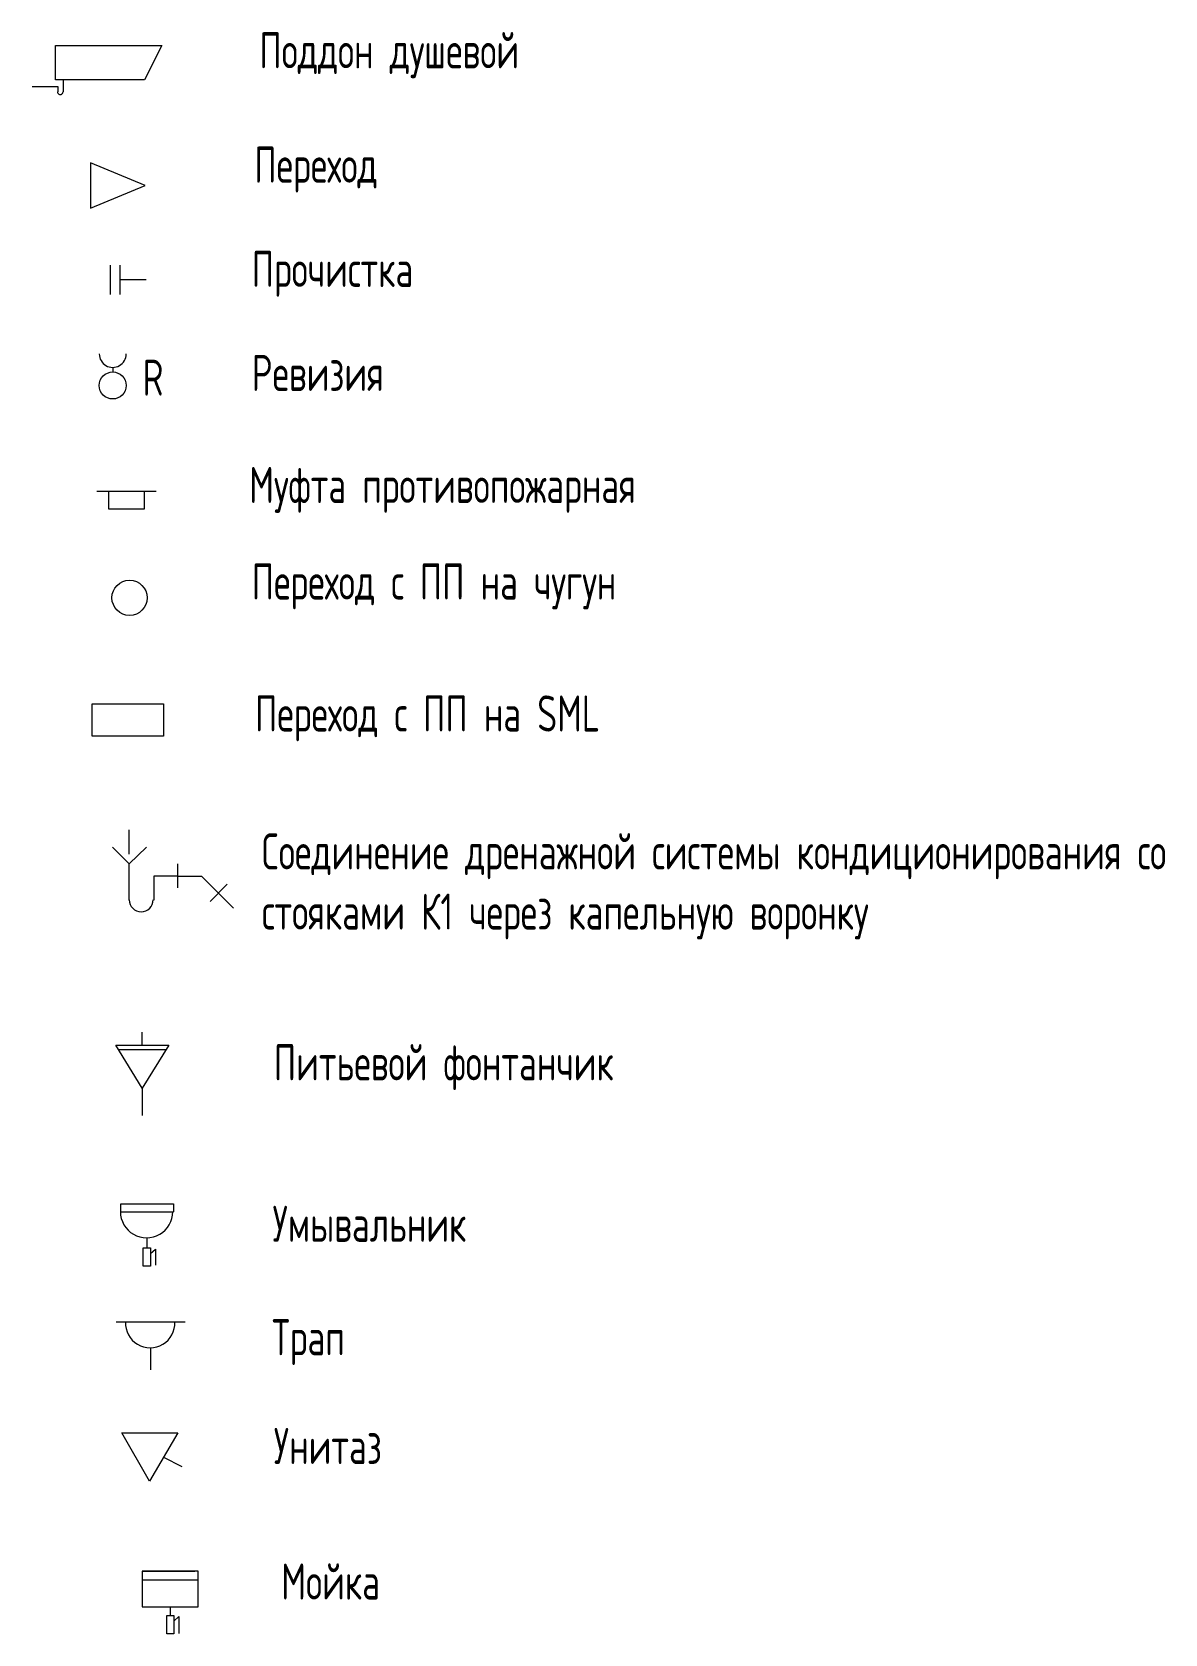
# Model space of a CAD drawing. Header units: millimetres. Extents: x -8689834 to 9419935, y -117443 to 166298.
# Drawn here: x -209697 to -200277, y -74605 to -61288 of the extents above; entities that cross this region are included whole.
import ezdxf

# ---------------------------------------------------------------- set-up
doc = ezdxf.new("R2010")
doc.units = ezdxf.units.MM
doc.header["$MEASUREMENT"] = 0
for name, color, linetype in [('PDF __Арматура', 7, 'Continuous'), ('PDF __ВК-В1', 5, 'Continuous'), ('PDF __ВК-переход с пл. на чуг.', 1, 'Continuous'), ('PDF __ВК-переход с ПП на  SML', 3, 'Continuous'), ('PDF __ВК-питьевой фонтанчик', 7, 'Continuous'), ('PDF __ВК-противопожарные муфты', 1, 'Continuous'), ('PDF __К14', 3, 'Continuous'), ('PDF __Санпр', 7, 'Continuous'), ('PDF __Сантехника', 7, 'Continuous'), ('PDF _TEKSTBK', 7, 'Continuous')]:
    doc.layers.add(name, color=color, linetype=linetype)
doc.layers.add('PDF __ВК-К1', color=7, linetype='Continuous', true_color=0xb80000)
doc.layers.add('ВК_канализация', color=32, linetype='Continuous', lineweight=15)
doc.styles.add('ISOCPEUR', font='isocpeur.ttf', dxfattribs={"width": 0.7})

msp = doc.modelspace()

# ---------------------------------------------------------------- linework, layer by layer
at = {"layer": 'PDF __Арматура', "lineweight": 13}
msp.add_lwpolyline([(-209209.7, -62374.6), (-209209.7, -62751.3), (-208756.8, -62565.1)], close=True, dxfattribs=at)
at = {"layer": 'PDF __ВК-В1', "lineweight": 13}
msp.add_lwpolyline([(-208779.9, -69711.7), (-208779.9, -69601.6)], dxfattribs=at)
at = {"layer": 'PDF __ВК-К1', "lineweight": 13}
for points in [[(-209044.6, -63470.9), (-209044.6, -63225.4)], [(-208964.2, -63470.9), (-208964.2, -63225.4)], [(-208748.3, -63348.2), (-208964.2, -63348.2)], [(-209023.5, -64076.3), (-209023.5, -64114.4)], [(-208485.9, -68305.1), (-208684.8, -68305.1)], [(-208485.9, -68203.5), (-208485.9, -68402.4)], [(-208485.9, -68305.1), (-208286.9, -68305.1), (-208020.2, -68571.8)], [(-208075.3, -68372.8), (-208215, -68516.7)]]:
    msp.add_lwpolyline(points, dxfattribs=at)
msp.add_circle((-209025.6, -64226.5), 112.2, dxfattribs=at)
msp.add_arc((-209025.6, -63964.1), 112.2, 179.99999, 0.00001, dxfattribs=at)
at = {"layer": 'PDF __ВК-переход с пл. на чуг.', "lineweight": 13}
msp.add_circle((-208885.9, -65991.7), 146, dxfattribs=at)
at = {"layer": 'PDF __ВК-переход с ПП на  SML', "lineweight": 13}
msp.add_lwpolyline([(-209197, -66874.3), (-208604.4, -66874.3), (-208604.4, -67141), (-209197, -67141)], close=True, dxfattribs=at)
at = {"layer": 'PDF __ВК-питьевой фонтанчик', "lineweight": 13}
for points in [[(-208779.9, -70067.3), (-209000, -69711.7), (-208559.8, -69711.7), (-208779.9, -70067.3), (-208779.9, -70295.9)], [(-208978.8, -69745.6), (-208580.9, -69745.6)]]:
    msp.add_lwpolyline(points, dxfattribs=at)
at = {"layer": 'PDF __ВК-противопожарные муфты', "lineweight": 13}
for points in [[(-209158.9, -65104.9), (-208909.2, -65104.9), (-208663.7, -65104.9)], [(-209061.6, -65104.9), (-209061.6, -65253), (-208761, -65253), (-208761, -65104.9)]]:
    msp.add_lwpolyline(points, dxfattribs=at)
at = {"layer": 'PDF __К14', "lineweight": 13}
msp.add_lwpolyline([(-208888, -68123.1), (-208888, -67919.9)], dxfattribs=at)
at = {"layer": 'PDF __Санпр', "lineweight": 13}
for points in [[(-208957.7, -71095.9), (-208957.7, -71028.2), (-208521.7, -71028.2), (-208521.7, -71095.9)], [(-208957.7, -71095.9), (-208521.7, -71095.9)], [(-208741.9, -71316.1), (-208741.9, -71396.5)], [(-208712.2, -71443.1), (-208669.9, -71405), (-208669.9, -71540.4)], [(-208780, -74084.5), (-208780, -74380.8), (-208314.3, -74380.8), (-208314.3, -74084.5), (-208780, -74084.5), (-208343.9, -74084.5)], [(-208780, -74156.4), (-208314.3, -74156.4)], [(-208547.1, -74380.8), (-208547.1, -74452.8)], [(-208517.5, -74499.3), (-208475.2, -74461.2), (-208475.2, -74600.9)]]:
    msp.add_lwpolyline(points, dxfattribs=at)
for points in [[(-208771.5, -71396.5), (-208712.2, -71396.5), (-208712.2, -71548.9), (-208771.5, -71548.9)], [(-208576.8, -74452.8), (-208517.5, -74452.8), (-208517.5, -74605.1), (-208576.8, -74605.1)]]:
    msp.add_lwpolyline(points, close=True, dxfattribs=at)
msp.add_arc((-208744, -71093.8), 218, 179.99999, 0.00001, dxfattribs=at)
at = {"layer": 'PDF __Сантехника', "lineweight": 13}
for points in [[(-209501.8, -61401), (-208617.1, -61401), (-208761, -61684.6), (-209501.8, -61684.6)], [(-208720.7, -73335.2), (-208949.3, -72933.1), (-208483.6, -72933.1)]]:
    msp.add_lwpolyline(points, close=True, dxfattribs=at)
for points in [[(-209480.6, -61786.2), (-209480.6, -61743.9), (-209696.5, -61743.9)], [(-209438.3, -61684.6), (-209438.3, -61786.2)], [(-208995.8, -72010.3), (-208424.4, -72010.3)], [(-208712.2, -72226.2), (-208712.2, -72408.2)], [(-208602.2, -73136.3), (-208449.8, -73212.5)]]:
    msp.add_lwpolyline(points, dxfattribs=at)
for centre, radius, start, end in [((-209461.6, -61784.1), 23.3, 179.99995, 0.00005), ((-208714.3, -72020.9), 205.3, 177.4347, 2.5653)]:
    msp.add_arc(centre, radius, start, end, dxfattribs=at)
at = {"layer": 'PDF _TEKSTBK', "lineweight": 13}
for points in [[(-208888, -68203.5), (-209027.7, -68063.8)], [(-208888, -68504), (-208888, -68203.5), (-208744.1, -68063.8)], [(-208684.8, -68305.1), (-208684.8, -68504)]]:
    msp.add_lwpolyline(points, dxfattribs=at)
msp.add_arc((-208788.5, -68501.9), 99.5, 180.00001, 359.99999, dxfattribs=at)

# ---------------------------------------------------------------- texts
at = {"layer": 'ВК_канализация', "color": 18, "lineweight": 13, "ltscale": 100, "true_color": 0x000000, "char_height": 300, "width": 8368.311, "attachment_point": 4, "style": 'ISOCPEUR'}
for s, insert in [('Поддон душевой', (-207807.1, -61481.1)), ('Переход', (-207849.4, -62432)), ('Прочистка', (-207870.5, -63298.3)), ('R', (-208777.5, -64161)), ('Ревизия', (-207870.5, -64122.4)), ('Муфта противопожарная', (-207891.6, -65094.4)), ('Переход с ПП на чугун', (-207870.5, -65897.3)), ('Переход с ПП на SML', (-207843.4, -66994)), ('Соединение дренажной системы кондиционирования со стояками К1 через капельную воронку', (-207785.9, -68390.7)), ('Питьевой фонтанчик', (-207686.7, -69893.8)), ('Умывальник', (-207697.2, -71195.4)), ('Трап', (-207702.3, -72179.3)), ('Унитаз', (-207687, -73042.3)), ('Мойка', (-207625.5, -74169.3))]:
    msp.add_mtext(s, dxfattribs=dict(at, insert=insert))

doc.saveas('drawing.dxf')
